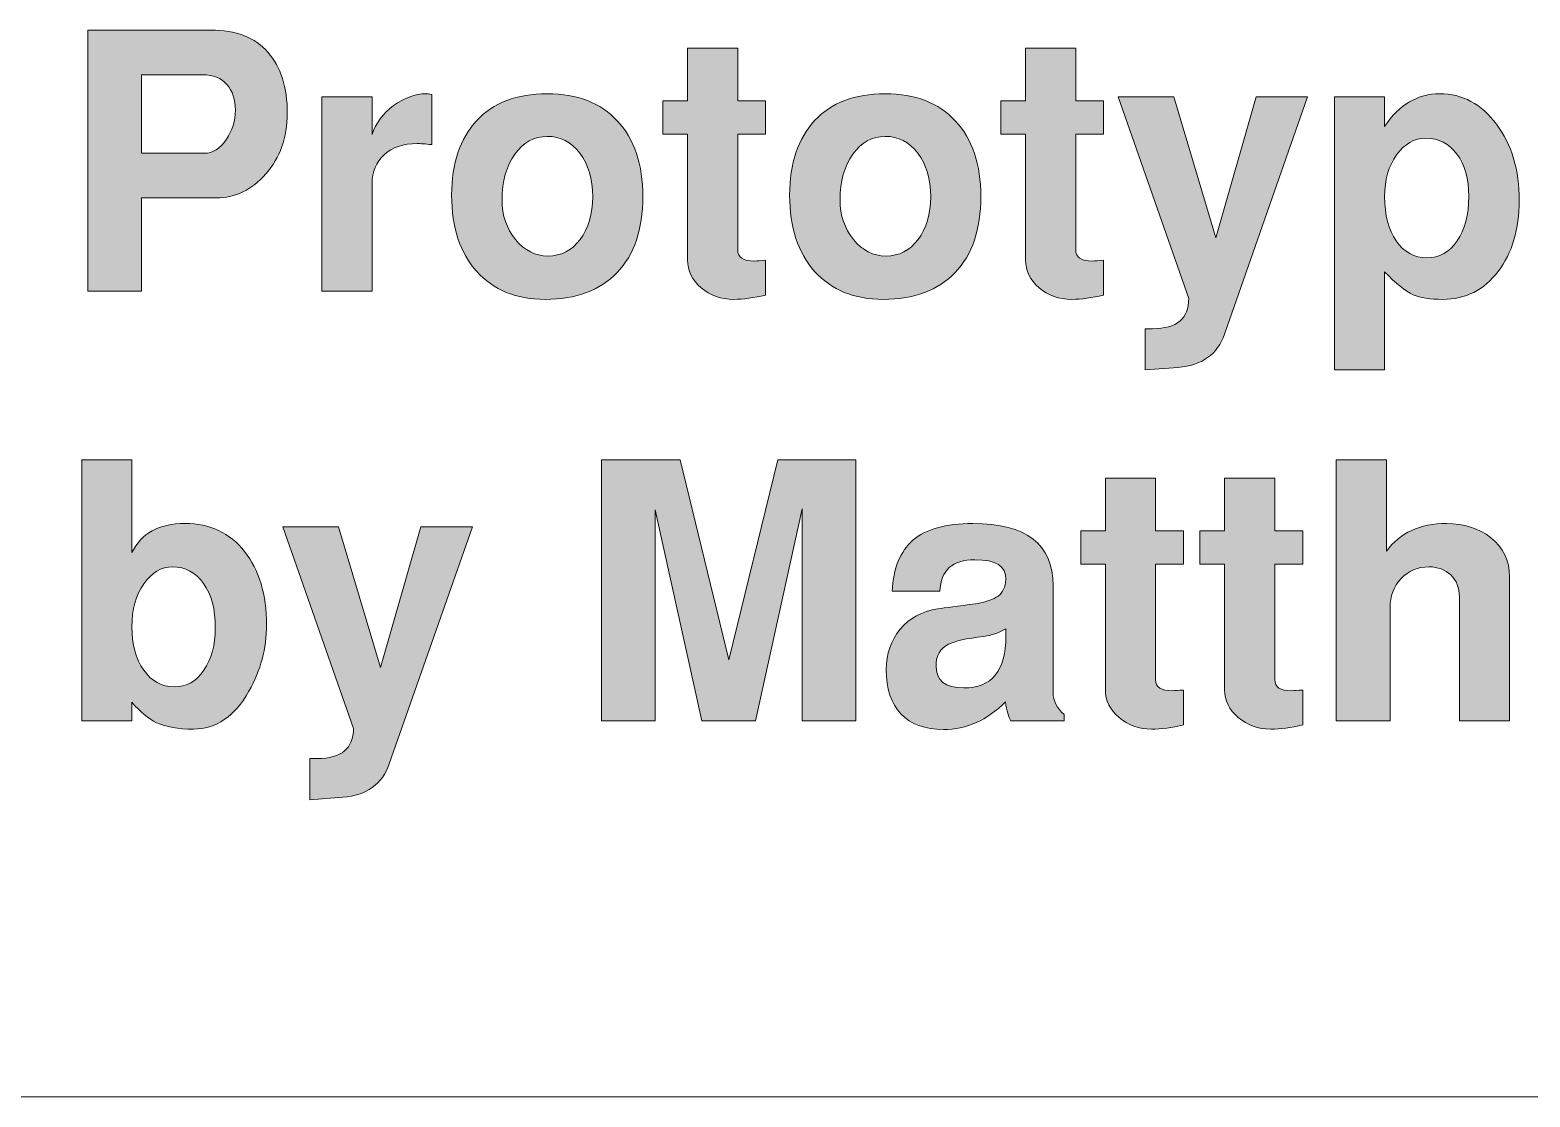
# Model space of a CAD drawing. Header units: inches. Extents: x 0.68 to 8.36, y -4.82 to -0.59.
# Drawn here: x 5.566 to 6.09, y -2.652 to -2.28 of the extents above; entities that cross this region are included whole.
import ezdxf

# ---------------------------------------------------------------- set-up
doc = ezdxf.new("R2010")
doc.units = ezdxf.units.IN
doc.header["$MEASUREMENT"] = 0
doc.layers.add('Layer 1', color=7, linetype='Continuous')

# ---------------------------------------------------------------- blocks, each defined once
blk = doc.blocks.new('block 10')
at = {"layer": 'Layer 1', "color": 7, "lineweight": 5, "true_color": 0xffffff}
blk.add_lwpolyline([(4.74561, -2.65206), (4.8202, -2.65206), (7.50071, -2.65206), (7.74561, -2.65209)], dxfattribs=at)
blk = doc.blocks.new('block 9')
at = {"layer": 'Layer 1'}
blk.add_blockref('block 10', (0, 0), dxfattribs=at)
blk = doc.blocks.new('block 37')
at = {"layer": 'Layer 1', "true_color": 0xed1f24}
h = blk.add_hatch(color=240, dxfattribs=at)
h.dxf.hatch_style = 2
edge = h.paths.add_edge_path()
edge.add_spline(control_points=[(5.65578, -2.30883), (5.65578, -2.31725), (5.65327, -2.32427), (5.64827, -2.3299), (5.64328, -2.33552), (5.63753, -2.33833), (5.63102, -2.33833), (5.63102, -2.33833), (5.6049, -2.33833), (5.6049, -2.33833), (5.6049, -2.33833), (5.6049, -2.37083), (5.6049, -2.37083), (5.6049, -2.37083), (5.58615, -2.37083), (5.58615, -2.37083), (5.58615, -2.37083), (5.58615, -2.2797), (5.58615, -2.2797), (5.58615, -2.2797), (5.62902, -2.2797), (5.62902, -2.2797), (5.63786, -2.2797), (5.64452, -2.28229), (5.64902, -2.28746), (5.65352, -2.29262), (5.65578, -2.29975), (5.65578, -2.30883)], knot_values=[0, 0, 0, 0, 1, 1, 1, 2, 2, 2, 3, 3, 3, 4, 4, 4, 5, 5, 5, 6, 6, 6, 7, 7, 7, 8, 8, 8, 9, 9, 9, 9], degree=3, periodic=1)
edge = h.paths.add_edge_path()
edge.add_spline(control_points=[(5.63765, -2.30771), (5.63765, -2.30396), (5.63665, -2.30096), (5.63465, -2.29871), (5.63265, -2.29645), (5.62986, -2.29533), (5.62627, -2.29533), (5.62627, -2.29533), (5.6049, -2.29533), (5.6049, -2.29533), (5.6049, -2.29533), (5.6049, -2.32271), (5.6049, -2.32271), (5.6049, -2.32271), (5.62677, -2.32271), (5.62677, -2.32271), (5.62977, -2.32271), (5.63236, -2.32108), (5.63452, -2.31783), (5.6366, -2.31483), (5.63765, -2.31146), (5.63765, -2.30771)], knot_values=[0, 0, 0, 0, 1, 1, 1, 2, 2, 2, 3, 3, 3, 4, 4, 4, 5, 5, 5, 6, 6, 6, 7, 7, 7, 7], degree=3, periodic=1)
h = blk.add_hatch(color=240, dxfattribs=at)
h.dxf.hatch_style = 2
edge = h.paths.add_edge_path()
edge.add_spline(control_points=[(5.82278, -2.37221), (5.81869, -2.3732), (5.81498, -2.3737), (5.81165, -2.3737), (5.80724, -2.3737), (5.80345, -2.37235), (5.80028, -2.36964), (5.79711, -2.36694), (5.79553, -2.3637), (5.79553, -2.35995), (5.79553, -2.35995), (5.79553, -2.31608), (5.79553, -2.31608), (5.79553, -2.31608), (5.7869, -2.31608), (5.7869, -2.31608), (5.7869, -2.31608), (5.7869, -2.30446), (5.7869, -2.30446), (5.7869, -2.30446), (5.79553, -2.30446), (5.79553, -2.30446), (5.79553, -2.30446), (5.79553, -2.28608), (5.79553, -2.28608), (5.79553, -2.28608), (5.81303, -2.28608), (5.81303, -2.28608), (5.81303, -2.28608), (5.81303, -2.30446), (5.81303, -2.30446), (5.81303, -2.30446), (5.82278, -2.30446), (5.82278, -2.30446), (5.82278, -2.30446), (5.82278, -2.31608), (5.82278, -2.31608), (5.82278, -2.31608), (5.81303, -2.31608), (5.81303, -2.31608), (5.81303, -2.31608), (5.81303, -2.35645), (5.81303, -2.35645), (5.81303, -2.35904), (5.81498, -2.36033), (5.8189, -2.36033), (5.81982, -2.36025), (5.82111, -2.36016), (5.82278, -2.36008), (5.82278, -2.36008), (5.82278, -2.37221), (5.82278, -2.37221)], knot_values=[0, 0, 0, 0, 1, 1, 1, 2, 2, 2, 3, 3, 3, 4, 4, 4, 5, 5, 5, 6, 6, 6, 7, 7, 7, 8, 8, 8, 9, 9, 9, 10, 10, 10, 11, 11, 11, 12, 12, 12, 13, 13, 13, 14, 14, 14, 15, 15, 15, 16, 16, 16, 17, 17, 17, 17], degree=3, periodic=1)
h = blk.add_hatch(color=240, dxfattribs=at)
h.dxf.hatch_style = 2
edge = h.paths.add_edge_path()
edge.add_spline(control_points=[(5.94078, -2.37221), (5.93669, -2.3732), (5.93298, -2.3737), (5.92965, -2.3737), (5.92524, -2.3737), (5.92145, -2.37235), (5.91828, -2.36964), (5.91511, -2.36694), (5.91353, -2.3637), (5.91353, -2.35995), (5.91353, -2.35995), (5.91353, -2.31608), (5.91353, -2.31608), (5.91353, -2.31608), (5.9049, -2.31608), (5.9049, -2.31608), (5.9049, -2.31608), (5.9049, -2.30446), (5.9049, -2.30446), (5.9049, -2.30446), (5.91353, -2.30446), (5.91353, -2.30446), (5.91353, -2.30446), (5.91353, -2.28608), (5.91353, -2.28608), (5.91353, -2.28608), (5.93103, -2.28608), (5.93103, -2.28608), (5.93103, -2.28608), (5.93103, -2.30446), (5.93103, -2.30446), (5.93103, -2.30446), (5.94078, -2.30446), (5.94078, -2.30446), (5.94078, -2.30446), (5.94078, -2.31608), (5.94078, -2.31608), (5.94078, -2.31608), (5.93103, -2.31608), (5.93103, -2.31608), (5.93103, -2.31608), (5.93103, -2.35645), (5.93103, -2.35645), (5.93103, -2.35904), (5.93298, -2.36033), (5.9369, -2.36033), (5.93782, -2.36025), (5.93911, -2.36016), (5.94078, -2.36008), (5.94078, -2.36008), (5.94078, -2.37221), (5.94078, -2.37221)], knot_values=[0, 0, 0, 0, 1, 1, 1, 2, 2, 2, 3, 3, 3, 4, 4, 4, 5, 5, 5, 6, 6, 6, 7, 7, 7, 8, 8, 8, 9, 9, 9, 10, 10, 10, 11, 11, 11, 12, 12, 12, 13, 13, 13, 14, 14, 14, 15, 15, 15, 16, 16, 16, 17, 17, 17, 17], degree=3, periodic=1)
h = blk.add_hatch(color=240, dxfattribs=at)
h.dxf.hatch_style = 2
edge = h.paths.add_edge_path()
edge.add_spline(control_points=[(5.70627, -2.3197), (5.70394, -2.31945), (5.70223, -2.31933), (5.70114, -2.31933), (5.69623, -2.31933), (5.69238, -2.32064), (5.68958, -2.32327), (5.68679, -2.32589), (5.6854, -2.3292), (5.6854, -2.3332), (5.6854, -2.3332), (5.6854, -2.37083), (5.6854, -2.37083), (5.6854, -2.37083), (5.66789, -2.37083), (5.66789, -2.37083), (5.66789, -2.37083), (5.66789, -2.30308), (5.66789, -2.30308), (5.66789, -2.30308), (5.6854, -2.30308), (5.6854, -2.30308), (5.6854, -2.30308), (5.6854, -2.3162), (5.6854, -2.3162), (5.68665, -2.3122), (5.68915, -2.30883), (5.6929, -2.30608), (5.69665, -2.30333), (5.7004, -2.30195), (5.70415, -2.30195), (5.70456, -2.30195), (5.70527, -2.30204), (5.70627, -2.30221), (5.70627, -2.30221), (5.70627, -2.3197), (5.70627, -2.3197)], knot_values=[0, 0, 0, 0, 1, 1, 1, 2, 2, 2, 3, 3, 3, 4, 4, 4, 5, 5, 5, 6, 6, 6, 7, 7, 7, 8, 8, 8, 9, 9, 9, 10, 10, 10, 11, 11, 11, 12, 12, 12, 12], degree=3, periodic=1)
h = blk.add_hatch(color=240, dxfattribs=at)
h.dxf.hatch_style = 2
edge = h.paths.add_edge_path()
edge.add_spline(control_points=[(5.7799, -2.33783), (5.7799, -2.34925), (5.77692, -2.35808), (5.77096, -2.36433), (5.765, -2.37058), (5.75661, -2.3737), (5.74577, -2.3737), (5.73568, -2.3737), (5.72773, -2.37046), (5.7219, -2.36395), (5.71606, -2.35746), (5.71315, -2.34858), (5.71315, -2.33733), (5.71315, -2.32625), (5.71606, -2.31758), (5.7219, -2.31133), (5.72773, -2.30508), (5.73593, -2.30195), (5.74652, -2.30195), (5.75702, -2.30195), (5.76521, -2.30512), (5.77108, -2.31146), (5.77696, -2.31779), (5.7799, -2.32658), (5.7799, -2.33783)], knot_values=[0, 0, 0, 0, 1, 1, 1, 2, 2, 2, 3, 3, 3, 4, 4, 4, 5, 5, 5, 6, 6, 6, 7, 7, 7, 8, 8, 8, 8], degree=3, periodic=1)
edge = h.paths.add_edge_path()
edge.add_spline(control_points=[(5.7624, -2.33789), (5.7624, -2.33166), (5.7609, -2.32659), (5.75789, -2.32269), (5.7549, -2.31878), (5.75111, -2.31683), (5.74652, -2.31683), (5.74194, -2.31683), (5.73817, -2.31891), (5.73521, -2.32306), (5.73225, -2.32722), (5.73077, -2.33253), (5.73077, -2.33901), (5.73077, -2.34441), (5.73233, -2.34903), (5.73546, -2.35284), (5.73859, -2.35667), (5.74235, -2.35858), (5.74677, -2.35858), (5.75136, -2.35858), (5.75511, -2.35665), (5.75802, -2.35278), (5.76094, -2.34892), (5.7624, -2.34396), (5.7624, -2.33789)], knot_values=[0, 0, 0, 0, 1, 1, 1, 2, 2, 2, 3, 3, 3, 4, 4, 4, 5, 5, 5, 6, 6, 6, 7, 7, 7, 8, 8, 8, 8], degree=3, periodic=1)
h = blk.add_hatch(color=240, dxfattribs=at)
h.dxf.hatch_style = 2
edge = h.paths.add_edge_path()
edge.add_spline(control_points=[(5.89791, -2.33783), (5.89791, -2.34925), (5.89492, -2.35808), (5.88897, -2.36433), (5.88301, -2.37058), (5.87461, -2.3737), (5.86378, -2.3737), (5.85369, -2.3737), (5.84574, -2.37046), (5.8399, -2.36395), (5.83407, -2.35746), (5.83116, -2.34858), (5.83116, -2.33733), (5.83116, -2.32625), (5.83407, -2.31758), (5.8399, -2.31133), (5.84574, -2.30508), (5.85394, -2.30195), (5.86453, -2.30195), (5.87503, -2.30195), (5.88322, -2.30512), (5.88909, -2.31146), (5.89497, -2.31779), (5.89791, -2.32658), (5.89791, -2.33783)], knot_values=[0, 0, 0, 0, 1, 1, 1, 2, 2, 2, 3, 3, 3, 4, 4, 4, 5, 5, 5, 6, 6, 6, 7, 7, 7, 8, 8, 8, 8], degree=3, periodic=1)
edge = h.paths.add_edge_path()
edge.add_spline(control_points=[(5.88041, -2.33789), (5.88041, -2.33166), (5.87891, -2.32659), (5.8759, -2.32269), (5.8729, -2.31878), (5.86911, -2.31683), (5.86453, -2.31683), (5.85994, -2.31683), (5.85617, -2.31891), (5.85322, -2.32306), (5.85026, -2.32722), (5.84878, -2.33253), (5.84878, -2.33901), (5.84878, -2.34441), (5.85034, -2.34903), (5.85347, -2.35284), (5.85659, -2.35667), (5.86036, -2.35858), (5.86478, -2.35858), (5.86936, -2.35858), (5.87311, -2.35665), (5.87603, -2.35278), (5.87895, -2.34892), (5.88041, -2.34396), (5.88041, -2.33789)], knot_values=[0, 0, 0, 0, 1, 1, 1, 2, 2, 2, 3, 3, 3, 4, 4, 4, 5, 5, 5, 6, 6, 6, 7, 7, 7, 8, 8, 8, 8], degree=3, periodic=1)
h = blk.add_hatch(color=240, dxfattribs=at)
h.dxf.hatch_style = 2
edge = h.paths.add_edge_path()
edge.add_spline(control_points=[(6.01203, -2.30308), (6.01203, -2.30308), (5.98303, -2.38583), (5.98303, -2.38583), (5.98053, -2.39291), (5.97511, -2.39679), (5.96678, -2.39745), (5.96678, -2.39745), (5.95528, -2.39833), (5.95528, -2.39833), (5.95528, -2.39833), (5.95528, -2.38395), (5.95528, -2.38395), (5.95528, -2.38395), (5.95791, -2.38395), (5.95791, -2.38395), (5.96632, -2.38395), (5.97053, -2.38045), (5.97053, -2.37345), (5.97053, -2.37345), (5.9459, -2.30308), (5.9459, -2.30308), (5.9459, -2.30308), (5.96528, -2.30308), (5.96528, -2.30308), (5.96528, -2.30308), (5.97991, -2.35221), (5.97991, -2.35221), (5.97991, -2.35221), (5.99403, -2.30308), (5.99403, -2.30308), (5.99403, -2.30308), (6.01203, -2.30308), (6.01203, -2.30308)], knot_values=[0, 0, 0, 0, 1, 1, 1, 2, 2, 2, 3, 3, 3, 4, 4, 4, 5, 5, 5, 6, 6, 6, 7, 7, 7, 8, 8, 8, 9, 9, 9, 10, 10, 10, 11, 11, 11, 11], degree=3, periodic=1)
h = blk.add_hatch(color=240, dxfattribs=at)
h.dxf.hatch_style = 2
edge = h.paths.add_edge_path()
edge.add_spline(control_points=[(6.0859, -2.33921), (6.0859, -2.3492), (6.08345, -2.35746), (6.07853, -2.36395), (6.07362, -2.37046), (6.06719, -2.3737), (6.05928, -2.3737), (6.05478, -2.3737), (6.05132, -2.37316), (6.0489, -2.37208), (6.04607, -2.37083), (6.04274, -2.36816), (6.03891, -2.36408), (6.03891, -2.36408), (6.03891, -2.39833), (6.03891, -2.39833), (6.03891, -2.39833), (6.0214, -2.39833), (6.0214, -2.39833), (6.0214, -2.39833), (6.0214, -2.30308), (6.0214, -2.30308), (6.0214, -2.30308), (6.03891, -2.30308), (6.03891, -2.30308), (6.03891, -2.30308), (6.03891, -2.31333), (6.03891, -2.31333), (6.04399, -2.30575), (6.0504, -2.30195), (6.05815, -2.30195), (6.06607, -2.30195), (6.07267, -2.30549), (6.07797, -2.31258), (6.08326, -2.31966), (6.0859, -2.32854), (6.0859, -2.33921)], knot_values=[0, 0, 0, 0, 1, 1, 1, 2, 2, 2, 3, 3, 3, 4, 4, 4, 5, 5, 5, 6, 6, 6, 7, 7, 7, 8, 8, 8, 9, 9, 9, 10, 10, 10, 11, 11, 11, 12, 12, 12, 12], degree=3, periodic=1)
edge = h.paths.add_edge_path()
edge.add_spline(control_points=[(6.06828, -2.33771), (6.06828, -2.33162), (6.06691, -2.32673), (6.06415, -2.32302), (6.06141, -2.31931), (6.05778, -2.31746), (6.05328, -2.31746), (6.04928, -2.31746), (6.04588, -2.31939), (6.04309, -2.32327), (6.0403, -2.32714), (6.03891, -2.332), (6.03891, -2.33783), (6.03891, -2.34425), (6.04026, -2.34941), (6.04297, -2.35333), (6.04567, -2.35725), (6.04924, -2.35921), (6.05366, -2.35921), (6.05798, -2.35921), (6.06151, -2.35725), (6.06422, -2.35333), (6.06692, -2.34941), (6.06828, -2.3442), (6.06828, -2.33771)], knot_values=[0, 0, 0, 0, 1, 1, 1, 2, 2, 2, 3, 3, 3, 4, 4, 4, 5, 5, 5, 6, 6, 6, 7, 7, 7, 8, 8, 8, 8], degree=3, periodic=1)
h = blk.add_hatch(color=240, dxfattribs=at)
h.dxf.hatch_style = 2
edge = h.paths.add_edge_path()
edge.add_spline(control_points=[(5.64853, -2.48733), (5.64853, -2.4955), (5.64648, -2.5032), (5.6424, -2.51045), (5.6374, -2.51929), (5.6309, -2.5237), (5.6229, -2.5237), (5.61773, -2.5237), (5.61348, -2.52295), (5.61015, -2.52145), (5.60723, -2.52003), (5.60436, -2.51766), (5.60152, -2.51433), (5.60152, -2.51433), (5.60152, -2.52083), (5.60152, -2.52083), (5.60152, -2.52083), (5.58403, -2.52083), (5.58403, -2.52083), (5.58403, -2.52083), (5.58403, -2.4297), (5.58403, -2.4297), (5.58403, -2.4297), (5.60152, -2.4297), (5.60152, -2.4297), (5.60152, -2.4297), (5.60152, -2.46208), (5.60152, -2.46208), (5.60477, -2.45533), (5.61094, -2.45195), (5.62002, -2.45195), (5.62877, -2.45195), (5.63571, -2.4552), (5.64084, -2.4617), (5.64596, -2.4682), (5.64853, -2.47675), (5.64853, -2.48733)], knot_values=[0, 0, 0, 0, 1, 1, 1, 2, 2, 2, 3, 3, 3, 4, 4, 4, 5, 5, 5, 6, 6, 6, 7, 7, 7, 8, 8, 8, 9, 9, 9, 10, 10, 10, 11, 11, 11, 12, 12, 12, 12], degree=3, periodic=1)
edge = h.paths.add_edge_path()
edge.add_spline(control_points=[(5.63065, -2.48833), (5.63065, -2.48191), (5.62928, -2.47677), (5.62654, -2.47289), (5.6238, -2.46901), (5.62019, -2.46707), (5.61571, -2.46707), (5.61181, -2.46707), (5.60847, -2.46906), (5.60569, -2.47302), (5.60291, -2.47698), (5.60152, -2.48195), (5.60152, -2.48795), (5.60152, -2.49412), (5.60289, -2.49916), (5.60563, -2.50308), (5.60837, -2.50699), (5.61193, -2.50895), (5.61633, -2.50895), (5.62056, -2.50895), (5.62401, -2.50701), (5.62667, -2.50314), (5.62932, -2.49926), (5.63065, -2.49432), (5.63065, -2.48833)], knot_values=[0, 0, 0, 0, 1, 1, 1, 2, 2, 2, 3, 3, 3, 4, 4, 4, 5, 5, 5, 6, 6, 6, 7, 7, 7, 8, 8, 8, 8], degree=3, periodic=1)
h = blk.add_hatch(color=240, dxfattribs=at)
h.dxf.hatch_style = 2
h.paths.add_polyline_path([(5.85428, -2.52083), (5.83553, -2.52083), (5.83553, -2.44682), (5.81928, -2.52083), (5.80053, -2.52083), (5.78427, -2.4472), (5.78427, -2.52083), (5.76553, -2.52083), (5.76553, -2.4297), (5.79296, -2.4297), (5.8099, -2.49946), (5.82701, -2.4297), (5.85428, -2.4297)])
h = blk.add_hatch(color=240, dxfattribs=at)
h.dxf.hatch_style = 2
edge = h.paths.add_edge_path()
edge.add_spline(control_points=[(6.08253, -2.52083), (6.08253, -2.52083), (6.06503, -2.52083), (6.06503, -2.52083), (6.06503, -2.52083), (6.06503, -2.4776), (6.06503, -2.4776), (6.06503, -2.47434), (6.06403, -2.47177), (6.06203, -2.4699), (6.06003, -2.46802), (6.05749, -2.46707), (6.0544, -2.46707), (6.05049, -2.46707), (6.04723, -2.46843), (6.04466, -2.47115), (6.04207, -2.47386), (6.04078, -2.47727), (6.04078, -2.48136), (6.04078, -2.48136), (6.04078, -2.52083), (6.04078, -2.52083), (6.04078, -2.52083), (6.02203, -2.52083), (6.02203, -2.52083), (6.02203, -2.52083), (6.02203, -2.4297), (6.02203, -2.4297), (6.02203, -2.4297), (6.03953, -2.4297), (6.03953, -2.4297), (6.03953, -2.4297), (6.03953, -2.46157), (6.03953, -2.46157), (6.04428, -2.45516), (6.05128, -2.45195), (6.06053, -2.45195), (6.06661, -2.45195), (6.07174, -2.45358), (6.07591, -2.45683), (6.08032, -2.46033), (6.08253, -2.46491), (6.08253, -2.47057), (6.08253, -2.47057), (6.08253, -2.52083), (6.08253, -2.52083)], knot_values=[0, 0, 0, 0, 1, 1, 1, 2, 2, 2, 3, 3, 3, 4, 4, 4, 5, 5, 5, 6, 6, 6, 7, 7, 7, 8, 8, 8, 9, 9, 9, 10, 10, 10, 11, 11, 11, 12, 12, 12, 13, 13, 13, 14, 14, 14, 15, 15, 15, 15], degree=3, periodic=1)
h = blk.add_hatch(color=240, dxfattribs=at)
h.dxf.hatch_style = 2
edge = h.paths.add_edge_path()
edge.add_spline(control_points=[(5.96866, -2.5222), (5.96457, -2.5232), (5.96086, -2.5237), (5.95753, -2.5237), (5.95312, -2.5237), (5.94933, -2.52235), (5.94616, -2.51964), (5.94299, -2.51693), (5.94141, -2.5137), (5.94141, -2.50995), (5.94141, -2.50995), (5.94141, -2.46608), (5.94141, -2.46608), (5.94141, -2.46608), (5.93278, -2.46608), (5.93278, -2.46608), (5.93278, -2.46608), (5.93278, -2.45445), (5.93278, -2.45445), (5.93278, -2.45445), (5.94141, -2.45445), (5.94141, -2.45445), (5.94141, -2.45445), (5.94141, -2.43608), (5.94141, -2.43608), (5.94141, -2.43608), (5.95891, -2.43608), (5.95891, -2.43608), (5.95891, -2.43608), (5.95891, -2.45445), (5.95891, -2.45445), (5.95891, -2.45445), (5.96866, -2.45445), (5.96866, -2.45445), (5.96866, -2.45445), (5.96866, -2.46608), (5.96866, -2.46608), (5.96866, -2.46608), (5.95891, -2.46608), (5.95891, -2.46608), (5.95891, -2.46608), (5.95891, -2.50645), (5.95891, -2.50645), (5.95891, -2.50903), (5.96086, -2.51033), (5.96478, -2.51033), (5.9657, -2.51025), (5.96699, -2.51016), (5.96866, -2.51008), (5.96866, -2.51008), (5.96866, -2.5222), (5.96866, -2.5222)], knot_values=[0, 0, 0, 0, 1, 1, 1, 2, 2, 2, 3, 3, 3, 4, 4, 4, 5, 5, 5, 6, 6, 6, 7, 7, 7, 8, 8, 8, 9, 9, 9, 10, 10, 10, 11, 11, 11, 12, 12, 12, 13, 13, 13, 14, 14, 14, 15, 15, 15, 16, 16, 16, 17, 17, 17, 17], degree=3, periodic=1)
h = blk.add_hatch(color=240, dxfattribs=at)
h.dxf.hatch_style = 2
edge = h.paths.add_edge_path()
edge.add_spline(control_points=[(6.01029, -2.5222), (6.0062, -2.5232), (6.00249, -2.5237), (5.99916, -2.5237), (5.99474, -2.5237), (5.99095, -2.52235), (5.98779, -2.51964), (5.98462, -2.51693), (5.98303, -2.5137), (5.98303, -2.50995), (5.98303, -2.50995), (5.98303, -2.46608), (5.98303, -2.46608), (5.98303, -2.46608), (5.97441, -2.46608), (5.97441, -2.46608), (5.97441, -2.46608), (5.97441, -2.45445), (5.97441, -2.45445), (5.97441, -2.45445), (5.98303, -2.45445), (5.98303, -2.45445), (5.98303, -2.45445), (5.98303, -2.43608), (5.98303, -2.43608), (5.98303, -2.43608), (6.00054, -2.43608), (6.00054, -2.43608), (6.00054, -2.43608), (6.00054, -2.45445), (6.00054, -2.45445), (6.00054, -2.45445), (6.01029, -2.45445), (6.01029, -2.45445), (6.01029, -2.45445), (6.01029, -2.46608), (6.01029, -2.46608), (6.01029, -2.46608), (6.00054, -2.46608), (6.00054, -2.46608), (6.00054, -2.46608), (6.00054, -2.50645), (6.00054, -2.50645), (6.00054, -2.50903), (6.00249, -2.51033), (6.00641, -2.51033), (6.00732, -2.51025), (6.00862, -2.51016), (6.01029, -2.51008), (6.01029, -2.51008), (6.01029, -2.5222), (6.01029, -2.5222)], knot_values=[0, 0, 0, 0, 1, 1, 1, 2, 2, 2, 3, 3, 3, 4, 4, 4, 5, 5, 5, 6, 6, 6, 7, 7, 7, 8, 8, 8, 9, 9, 9, 10, 10, 10, 11, 11, 11, 12, 12, 12, 13, 13, 13, 14, 14, 14, 15, 15, 15, 16, 16, 16, 17, 17, 17, 17], degree=3, periodic=1)
h = blk.add_hatch(color=240, dxfattribs=at)
h.dxf.hatch_style = 2
edge = h.paths.add_edge_path()
edge.add_spline(control_points=[(5.7204, -2.45308), (5.7204, -2.45308), (5.6914, -2.53583), (5.6914, -2.53583), (5.6889, -2.54291), (5.68348, -2.54679), (5.67515, -2.54745), (5.67515, -2.54745), (5.66365, -2.54833), (5.66365, -2.54833), (5.66365, -2.54833), (5.66365, -2.53395), (5.66365, -2.53395), (5.66365, -2.53395), (5.66627, -2.53395), (5.66627, -2.53395), (5.67469, -2.53395), (5.6789, -2.53045), (5.6789, -2.52345), (5.6789, -2.52345), (5.65427, -2.45308), (5.65427, -2.45308), (5.65427, -2.45308), (5.67365, -2.45308), (5.67365, -2.45308), (5.67365, -2.45308), (5.68827, -2.5022), (5.68827, -2.5022), (5.68827, -2.5022), (5.7024, -2.45308), (5.7024, -2.45308), (5.7024, -2.45308), (5.7204, -2.45308), (5.7204, -2.45308)], knot_values=[0, 0, 0, 0, 1, 1, 1, 2, 2, 2, 3, 3, 3, 4, 4, 4, 5, 5, 5, 6, 6, 6, 7, 7, 7, 8, 8, 8, 9, 9, 9, 10, 10, 10, 11, 11, 11, 11], degree=3, periodic=1)
h = blk.add_hatch(color=240, dxfattribs=at)
h.dxf.hatch_style = 2
edge = h.paths.add_edge_path()
edge.add_spline(control_points=[(5.92703, -2.52083), (5.92703, -2.52083), (5.90841, -2.52083), (5.90841, -2.52083), (5.90757, -2.5195), (5.90694, -2.51729), (5.90653, -2.5142), (5.90011, -2.52062), (5.8929, -2.52382), (5.8849, -2.52382), (5.8784, -2.52382), (5.87345, -2.52201), (5.87003, -2.51839), (5.86661, -2.51476), (5.8649, -2.50962), (5.8649, -2.50295), (5.8649, -2.49745), (5.86653, -2.49274), (5.86978, -2.48882), (5.87303, -2.48491), (5.8774, -2.48254), (5.8829, -2.4817), (5.88548, -2.48137), (5.88986, -2.48079), (5.89603, -2.47995), (5.89969, -2.47937), (5.90234, -2.47847), (5.90396, -2.47726), (5.90559, -2.47605), (5.90649, -2.47412), (5.90666, -2.47145), (5.9069, -2.46687), (5.90328, -2.46458), (5.89578, -2.46458), (5.88795, -2.46458), (5.8839, -2.46824), (5.88365, -2.47558), (5.88365, -2.47558), (5.86702, -2.47558), (5.86702, -2.47558), (5.86736, -2.46758), (5.86976, -2.46164), (5.87421, -2.45776), (5.87868, -2.45389), (5.88565, -2.45195), (5.89516, -2.45195), (5.91382, -2.45195), (5.92316, -2.45916), (5.92316, -2.47358), (5.92316, -2.47358), (5.92316, -2.51095), (5.92316, -2.51095), (5.92316, -2.51387), (5.92445, -2.51641), (5.92703, -2.51858), (5.92703, -2.51858), (5.92703, -2.52083), (5.92703, -2.52083)], knot_values=[0, 0, 0, 0, 1, 1, 1, 2, 2, 2, 3, 3, 3, 4, 4, 4, 5, 5, 5, 6, 6, 6, 7, 7, 7, 8, 8, 8, 9, 9, 9, 10, 10, 10, 11, 11, 11, 12, 12, 12, 13, 13, 13, 14, 14, 14, 15, 15, 15, 16, 16, 16, 17, 17, 17, 18, 18, 18, 19, 19, 19, 19], degree=3, periodic=1)
edge = h.paths.add_edge_path()
edge.add_spline(control_points=[(5.90666, -2.49133), (5.90666, -2.49133), (5.90666, -2.4887), (5.90666, -2.4887), (5.90414, -2.49012), (5.90158, -2.49099), (5.89899, -2.49133), (5.89288, -2.49208), (5.88877, -2.49299), (5.88668, -2.49408), (5.88374, -2.4955), (5.88228, -2.49799), (5.88228, -2.50157), (5.88228, -2.50675), (5.8855, -2.50932), (5.89195, -2.50932), (5.90175, -2.50932), (5.90666, -2.50333), (5.90666, -2.49133)], knot_values=[0, 0, 0, 0, 1, 1, 1, 2, 2, 2, 3, 3, 3, 4, 4, 4, 5, 5, 5, 6, 6, 6, 6], degree=3, periodic=1)
at = {"layer": 'Layer 1', "lineweight": 0}
blk.add_lwpolyline([(5.85428, -2.52083), (5.83553, -2.52083), (5.83553, -2.44682), (5.81928, -2.52083), (5.80053, -2.52083), (5.78427, -2.4472), (5.78427, -2.52083), (5.76553, -2.52083), (5.76553, -2.4297), (5.79296, -2.4297), (5.8099, -2.49946), (5.82701, -2.4297), (5.85428, -2.4297), (5.85428, -2.52083)], dxfattribs=at)
for points, knots in [([(5.65578, -2.30883), (5.65578, -2.31725), (5.65327, -2.32427), (5.64827, -2.3299), (5.64328, -2.33552), (5.63753, -2.33833), (5.63102, -2.33833), (5.63102, -2.33833), (5.6049, -2.33833), (5.6049, -2.33833), (5.6049, -2.33833), (5.6049, -2.37083), (5.6049, -2.37083), (5.6049, -2.37083), (5.58615, -2.37083), (5.58615, -2.37083), (5.58615, -2.37083), (5.58615, -2.2797), (5.58615, -2.2797), (5.58615, -2.2797), (5.62902, -2.2797), (5.62902, -2.2797), (5.63786, -2.2797), (5.64452, -2.28229), (5.64902, -2.28746), (5.65352, -2.29262), (5.65578, -2.29975), (5.65578, -2.30883)], [0, 0, 0, 0, 1, 1, 1, 2, 2, 2, 3, 3, 3, 4, 4, 4, 5, 5, 5, 6, 6, 6, 7, 7, 7, 8, 8, 8, 9, 9, 9, 9]), ([(5.82278, -2.37221), (5.81869, -2.3732), (5.81498, -2.3737), (5.81165, -2.3737), (5.80724, -2.3737), (5.80345, -2.37235), (5.80028, -2.36964), (5.79711, -2.36694), (5.79553, -2.3637), (5.79553, -2.35995), (5.79553, -2.35995), (5.79553, -2.31608), (5.79553, -2.31608), (5.79553, -2.31608), (5.7869, -2.31608), (5.7869, -2.31608), (5.7869, -2.31608), (5.7869, -2.30446), (5.7869, -2.30446), (5.7869, -2.30446), (5.79553, -2.30446), (5.79553, -2.30446), (5.79553, -2.30446), (5.79553, -2.28608), (5.79553, -2.28608), (5.79553, -2.28608), (5.81303, -2.28608), (5.81303, -2.28608), (5.81303, -2.28608), (5.81303, -2.30446), (5.81303, -2.30446), (5.81303, -2.30446), (5.82278, -2.30446), (5.82278, -2.30446), (5.82278, -2.30446), (5.82278, -2.31608), (5.82278, -2.31608), (5.82278, -2.31608), (5.81303, -2.31608), (5.81303, -2.31608), (5.81303, -2.31608), (5.81303, -2.35645), (5.81303, -2.35645), (5.81303, -2.35904), (5.81498, -2.36033), (5.8189, -2.36033), (5.81982, -2.36025), (5.82111, -2.36016), (5.82278, -2.36008), (5.82278, -2.36008), (5.82278, -2.37221), (5.82278, -2.37221)], [0, 0, 0, 0, 1, 1, 1, 2, 2, 2, 3, 3, 3, 4, 4, 4, 5, 5, 5, 6, 6, 6, 7, 7, 7, 8, 8, 8, 9, 9, 9, 10, 10, 10, 11, 11, 11, 12, 12, 12, 13, 13, 13, 14, 14, 14, 15, 15, 15, 16, 16, 16, 17, 17, 17, 17]), ([(5.94078, -2.37221), (5.93669, -2.3732), (5.93298, -2.3737), (5.92965, -2.3737), (5.92524, -2.3737), (5.92145, -2.37235), (5.91828, -2.36964), (5.91511, -2.36694), (5.91353, -2.3637), (5.91353, -2.35995), (5.91353, -2.35995), (5.91353, -2.31608), (5.91353, -2.31608), (5.91353, -2.31608), (5.9049, -2.31608), (5.9049, -2.31608), (5.9049, -2.31608), (5.9049, -2.30446), (5.9049, -2.30446), (5.9049, -2.30446), (5.91353, -2.30446), (5.91353, -2.30446), (5.91353, -2.30446), (5.91353, -2.28608), (5.91353, -2.28608), (5.91353, -2.28608), (5.93103, -2.28608), (5.93103, -2.28608), (5.93103, -2.28608), (5.93103, -2.30446), (5.93103, -2.30446), (5.93103, -2.30446), (5.94078, -2.30446), (5.94078, -2.30446), (5.94078, -2.30446), (5.94078, -2.31608), (5.94078, -2.31608), (5.94078, -2.31608), (5.93103, -2.31608), (5.93103, -2.31608), (5.93103, -2.31608), (5.93103, -2.35645), (5.93103, -2.35645), (5.93103, -2.35904), (5.93298, -2.36033), (5.9369, -2.36033), (5.93782, -2.36025), (5.93911, -2.36016), (5.94078, -2.36008), (5.94078, -2.36008), (5.94078, -2.37221), (5.94078, -2.37221)], [0, 0, 0, 0, 1, 1, 1, 2, 2, 2, 3, 3, 3, 4, 4, 4, 5, 5, 5, 6, 6, 6, 7, 7, 7, 8, 8, 8, 9, 9, 9, 10, 10, 10, 11, 11, 11, 12, 12, 12, 13, 13, 13, 14, 14, 14, 15, 15, 15, 16, 16, 16, 17, 17, 17, 17]), ([(5.63765, -2.30771), (5.63765, -2.30396), (5.63665, -2.30096), (5.63465, -2.29871), (5.63265, -2.29645), (5.62986, -2.29533), (5.62627, -2.29533), (5.62627, -2.29533), (5.6049, -2.29533), (5.6049, -2.29533), (5.6049, -2.29533), (5.6049, -2.32271), (5.6049, -2.32271), (5.6049, -2.32271), (5.62677, -2.32271), (5.62677, -2.32271), (5.62977, -2.32271), (5.63236, -2.32108), (5.63452, -2.31783), (5.6366, -2.31483), (5.63765, -2.31146), (5.63765, -2.30771)], [0, 0, 0, 0, 1, 1, 1, 2, 2, 2, 3, 3, 3, 4, 4, 4, 5, 5, 5, 6, 6, 6, 7, 7, 7, 7]), ([(5.70627, -2.3197), (5.70394, -2.31945), (5.70223, -2.31933), (5.70114, -2.31933), (5.69623, -2.31933), (5.69238, -2.32064), (5.68958, -2.32327), (5.68679, -2.32589), (5.6854, -2.3292), (5.6854, -2.3332), (5.6854, -2.3332), (5.6854, -2.37083), (5.6854, -2.37083), (5.6854, -2.37083), (5.66789, -2.37083), (5.66789, -2.37083), (5.66789, -2.37083), (5.66789, -2.30308), (5.66789, -2.30308), (5.66789, -2.30308), (5.6854, -2.30308), (5.6854, -2.30308), (5.6854, -2.30308), (5.6854, -2.3162), (5.6854, -2.3162), (5.68665, -2.3122), (5.68915, -2.30883), (5.6929, -2.30608), (5.69665, -2.30333), (5.7004, -2.30195), (5.70415, -2.30195), (5.70456, -2.30195), (5.70527, -2.30204), (5.70627, -2.30221), (5.70627, -2.30221), (5.70627, -2.3197), (5.70627, -2.3197)], [0, 0, 0, 0, 1, 1, 1, 2, 2, 2, 3, 3, 3, 4, 4, 4, 5, 5, 5, 6, 6, 6, 7, 7, 7, 8, 8, 8, 9, 9, 9, 10, 10, 10, 11, 11, 11, 12, 12, 12, 12]), ([(5.7799, -2.33783), (5.7799, -2.34925), (5.77692, -2.35808), (5.77096, -2.36433), (5.765, -2.37058), (5.75661, -2.3737), (5.74577, -2.3737), (5.73568, -2.3737), (5.72773, -2.37046), (5.7219, -2.36395), (5.71606, -2.35746), (5.71315, -2.34858), (5.71315, -2.33733), (5.71315, -2.32625), (5.71606, -2.31758), (5.7219, -2.31133), (5.72773, -2.30508), (5.73593, -2.30195), (5.74652, -2.30195), (5.75702, -2.30195), (5.76521, -2.30512), (5.77108, -2.31146), (5.77696, -2.31779), (5.7799, -2.32658), (5.7799, -2.33783)], [0, 0, 0, 0, 1, 1, 1, 2, 2, 2, 3, 3, 3, 4, 4, 4, 5, 5, 5, 6, 6, 6, 7, 7, 7, 8, 8, 8, 8]), ([(5.89791, -2.33783), (5.89791, -2.34925), (5.89492, -2.35808), (5.88897, -2.36433), (5.88301, -2.37058), (5.87461, -2.3737), (5.86378, -2.3737), (5.85369, -2.3737), (5.84574, -2.37046), (5.8399, -2.36395), (5.83407, -2.35746), (5.83116, -2.34858), (5.83116, -2.33733), (5.83116, -2.32625), (5.83407, -2.31758), (5.8399, -2.31133), (5.84574, -2.30508), (5.85394, -2.30195), (5.86453, -2.30195), (5.87503, -2.30195), (5.88322, -2.30512), (5.88909, -2.31146), (5.89497, -2.31779), (5.89791, -2.32658), (5.89791, -2.33783)], [0, 0, 0, 0, 1, 1, 1, 2, 2, 2, 3, 3, 3, 4, 4, 4, 5, 5, 5, 6, 6, 6, 7, 7, 7, 8, 8, 8, 8]), ([(6.01203, -2.30308), (6.01203, -2.30308), (5.98303, -2.38583), (5.98303, -2.38583), (5.98053, -2.39291), (5.97511, -2.39679), (5.96678, -2.39745), (5.96678, -2.39745), (5.95528, -2.39833), (5.95528, -2.39833), (5.95528, -2.39833), (5.95528, -2.38395), (5.95528, -2.38395), (5.95528, -2.38395), (5.95791, -2.38395), (5.95791, -2.38395), (5.96632, -2.38395), (5.97053, -2.38045), (5.97053, -2.37345), (5.97053, -2.37345), (5.9459, -2.30308), (5.9459, -2.30308), (5.9459, -2.30308), (5.96528, -2.30308), (5.96528, -2.30308), (5.96528, -2.30308), (5.97991, -2.35221), (5.97991, -2.35221), (5.97991, -2.35221), (5.99403, -2.30308), (5.99403, -2.30308), (5.99403, -2.30308), (6.01203, -2.30308), (6.01203, -2.30308)], [0, 0, 0, 0, 1, 1, 1, 2, 2, 2, 3, 3, 3, 4, 4, 4, 5, 5, 5, 6, 6, 6, 7, 7, 7, 8, 8, 8, 9, 9, 9, 10, 10, 10, 11, 11, 11, 11]), ([(6.0859, -2.33921), (6.0859, -2.3492), (6.08345, -2.35746), (6.07853, -2.36395), (6.07362, -2.37046), (6.06719, -2.3737), (6.05928, -2.3737), (6.05478, -2.3737), (6.05132, -2.37316), (6.0489, -2.37208), (6.04607, -2.37083), (6.04274, -2.36816), (6.03891, -2.36408), (6.03891, -2.36408), (6.03891, -2.39833), (6.03891, -2.39833), (6.03891, -2.39833), (6.0214, -2.39833), (6.0214, -2.39833), (6.0214, -2.39833), (6.0214, -2.30308), (6.0214, -2.30308), (6.0214, -2.30308), (6.03891, -2.30308), (6.03891, -2.30308), (6.03891, -2.30308), (6.03891, -2.31333), (6.03891, -2.31333), (6.04399, -2.30575), (6.0504, -2.30195), (6.05815, -2.30195), (6.06607, -2.30195), (6.07267, -2.30549), (6.07797, -2.31258), (6.08326, -2.31966), (6.0859, -2.32854), (6.0859, -2.33921)], [0, 0, 0, 0, 1, 1, 1, 2, 2, 2, 3, 3, 3, 4, 4, 4, 5, 5, 5, 6, 6, 6, 7, 7, 7, 8, 8, 8, 9, 9, 9, 10, 10, 10, 11, 11, 11, 12, 12, 12, 12]), ([(5.7624, -2.33789), (5.7624, -2.33166), (5.7609, -2.32659), (5.75789, -2.32269), (5.7549, -2.31878), (5.75111, -2.31683), (5.74652, -2.31683), (5.74194, -2.31683), (5.73817, -2.31891), (5.73521, -2.32306), (5.73225, -2.32722), (5.73077, -2.33253), (5.73077, -2.33901), (5.73077, -2.34441), (5.73233, -2.34903), (5.73546, -2.35284), (5.73859, -2.35667), (5.74235, -2.35858), (5.74677, -2.35858), (5.75136, -2.35858), (5.75511, -2.35665), (5.75802, -2.35278), (5.76094, -2.34892), (5.7624, -2.34396), (5.7624, -2.33789)], [0, 0, 0, 0, 1, 1, 1, 2, 2, 2, 3, 3, 3, 4, 4, 4, 5, 5, 5, 6, 6, 6, 7, 7, 7, 8, 8, 8, 8]), ([(5.88041, -2.33789), (5.88041, -2.33166), (5.87891, -2.32659), (5.8759, -2.32269), (5.8729, -2.31878), (5.86911, -2.31683), (5.86453, -2.31683), (5.85994, -2.31683), (5.85617, -2.31891), (5.85322, -2.32306), (5.85026, -2.32722), (5.84878, -2.33253), (5.84878, -2.33901), (5.84878, -2.34441), (5.85034, -2.34903), (5.85347, -2.35284), (5.85659, -2.35667), (5.86036, -2.35858), (5.86478, -2.35858), (5.86936, -2.35858), (5.87311, -2.35665), (5.87603, -2.35278), (5.87895, -2.34892), (5.88041, -2.34396), (5.88041, -2.33789)], [0, 0, 0, 0, 1, 1, 1, 2, 2, 2, 3, 3, 3, 4, 4, 4, 5, 5, 5, 6, 6, 6, 7, 7, 7, 8, 8, 8, 8]), ([(6.06828, -2.33771), (6.06828, -2.33162), (6.06691, -2.32673), (6.06415, -2.32302), (6.06141, -2.31931), (6.05778, -2.31746), (6.05328, -2.31746), (6.04928, -2.31746), (6.04588, -2.31939), (6.04309, -2.32327), (6.0403, -2.32714), (6.03891, -2.332), (6.03891, -2.33783), (6.03891, -2.34425), (6.04026, -2.34941), (6.04297, -2.35333), (6.04567, -2.35725), (6.04924, -2.35921), (6.05366, -2.35921), (6.05798, -2.35921), (6.06151, -2.35725), (6.06422, -2.35333), (6.06692, -2.34941), (6.06828, -2.3442), (6.06828, -2.33771)], [0, 0, 0, 0, 1, 1, 1, 2, 2, 2, 3, 3, 3, 4, 4, 4, 5, 5, 5, 6, 6, 6, 7, 7, 7, 8, 8, 8, 8]), ([(5.64853, -2.48733), (5.64853, -2.4955), (5.64648, -2.5032), (5.6424, -2.51045), (5.6374, -2.51929), (5.6309, -2.5237), (5.6229, -2.5237), (5.61773, -2.5237), (5.61348, -2.52295), (5.61015, -2.52145), (5.60723, -2.52003), (5.60436, -2.51766), (5.60152, -2.51433), (5.60152, -2.51433), (5.60152, -2.52083), (5.60152, -2.52083), (5.60152, -2.52083), (5.58403, -2.52083), (5.58403, -2.52083), (5.58403, -2.52083), (5.58403, -2.4297), (5.58403, -2.4297), (5.58403, -2.4297), (5.60152, -2.4297), (5.60152, -2.4297), (5.60152, -2.4297), (5.60152, -2.46208), (5.60152, -2.46208), (5.60477, -2.45533), (5.61094, -2.45195), (5.62002, -2.45195), (5.62877, -2.45195), (5.63571, -2.4552), (5.64084, -2.4617), (5.64596, -2.4682), (5.64853, -2.47675), (5.64853, -2.48733)], [0, 0, 0, 0, 1, 1, 1, 2, 2, 2, 3, 3, 3, 4, 4, 4, 5, 5, 5, 6, 6, 6, 7, 7, 7, 8, 8, 8, 9, 9, 9, 10, 10, 10, 11, 11, 11, 12, 12, 12, 12]), ([(6.08253, -2.52083), (6.08253, -2.52083), (6.06503, -2.52083), (6.06503, -2.52083), (6.06503, -2.52083), (6.06503, -2.4776), (6.06503, -2.4776), (6.06503, -2.47434), (6.06403, -2.47177), (6.06203, -2.4699), (6.06003, -2.46802), (6.05749, -2.46707), (6.0544, -2.46707), (6.05049, -2.46707), (6.04723, -2.46843), (6.04466, -2.47115), (6.04207, -2.47386), (6.04078, -2.47727), (6.04078, -2.48136), (6.04078, -2.48136), (6.04078, -2.52083), (6.04078, -2.52083), (6.04078, -2.52083), (6.02203, -2.52083), (6.02203, -2.52083), (6.02203, -2.52083), (6.02203, -2.4297), (6.02203, -2.4297), (6.02203, -2.4297), (6.03953, -2.4297), (6.03953, -2.4297), (6.03953, -2.4297), (6.03953, -2.46157), (6.03953, -2.46157), (6.04428, -2.45516), (6.05128, -2.45195), (6.06053, -2.45195), (6.06661, -2.45195), (6.07174, -2.45358), (6.07591, -2.45683), (6.08032, -2.46033), (6.08253, -2.46491), (6.08253, -2.47057), (6.08253, -2.47057), (6.08253, -2.52083), (6.08253, -2.52083)], [0, 0, 0, 0, 1, 1, 1, 2, 2, 2, 3, 3, 3, 4, 4, 4, 5, 5, 5, 6, 6, 6, 7, 7, 7, 8, 8, 8, 9, 9, 9, 10, 10, 10, 11, 11, 11, 12, 12, 12, 13, 13, 13, 14, 14, 14, 15, 15, 15, 15]), ([(5.96866, -2.5222), (5.96457, -2.5232), (5.96086, -2.5237), (5.95753, -2.5237), (5.95312, -2.5237), (5.94933, -2.52235), (5.94616, -2.51964), (5.94299, -2.51693), (5.94141, -2.5137), (5.94141, -2.50995), (5.94141, -2.50995), (5.94141, -2.46608), (5.94141, -2.46608), (5.94141, -2.46608), (5.93278, -2.46608), (5.93278, -2.46608), (5.93278, -2.46608), (5.93278, -2.45445), (5.93278, -2.45445), (5.93278, -2.45445), (5.94141, -2.45445), (5.94141, -2.45445), (5.94141, -2.45445), (5.94141, -2.43608), (5.94141, -2.43608), (5.94141, -2.43608), (5.95891, -2.43608), (5.95891, -2.43608), (5.95891, -2.43608), (5.95891, -2.45445), (5.95891, -2.45445), (5.95891, -2.45445), (5.96866, -2.45445), (5.96866, -2.45445), (5.96866, -2.45445), (5.96866, -2.46608), (5.96866, -2.46608), (5.96866, -2.46608), (5.95891, -2.46608), (5.95891, -2.46608), (5.95891, -2.46608), (5.95891, -2.50645), (5.95891, -2.50645), (5.95891, -2.50903), (5.96086, -2.51033), (5.96478, -2.51033), (5.9657, -2.51025), (5.96699, -2.51016), (5.96866, -2.51008), (5.96866, -2.51008), (5.96866, -2.5222), (5.96866, -2.5222)], [0, 0, 0, 0, 1, 1, 1, 2, 2, 2, 3, 3, 3, 4, 4, 4, 5, 5, 5, 6, 6, 6, 7, 7, 7, 8, 8, 8, 9, 9, 9, 10, 10, 10, 11, 11, 11, 12, 12, 12, 13, 13, 13, 14, 14, 14, 15, 15, 15, 16, 16, 16, 17, 17, 17, 17]), ([(6.01029, -2.5222), (6.0062, -2.5232), (6.00249, -2.5237), (5.99916, -2.5237), (5.99474, -2.5237), (5.99095, -2.52235), (5.98779, -2.51964), (5.98462, -2.51693), (5.98303, -2.5137), (5.98303, -2.50995), (5.98303, -2.50995), (5.98303, -2.46608), (5.98303, -2.46608), (5.98303, -2.46608), (5.97441, -2.46608), (5.97441, -2.46608), (5.97441, -2.46608), (5.97441, -2.45445), (5.97441, -2.45445), (5.97441, -2.45445), (5.98303, -2.45445), (5.98303, -2.45445), (5.98303, -2.45445), (5.98303, -2.43608), (5.98303, -2.43608), (5.98303, -2.43608), (6.00054, -2.43608), (6.00054, -2.43608), (6.00054, -2.43608), (6.00054, -2.45445), (6.00054, -2.45445), (6.00054, -2.45445), (6.01029, -2.45445), (6.01029, -2.45445), (6.01029, -2.45445), (6.01029, -2.46608), (6.01029, -2.46608), (6.01029, -2.46608), (6.00054, -2.46608), (6.00054, -2.46608), (6.00054, -2.46608), (6.00054, -2.50645), (6.00054, -2.50645), (6.00054, -2.50903), (6.00249, -2.51033), (6.00641, -2.51033), (6.00732, -2.51025), (6.00862, -2.51016), (6.01029, -2.51008), (6.01029, -2.51008), (6.01029, -2.5222), (6.01029, -2.5222)], [0, 0, 0, 0, 1, 1, 1, 2, 2, 2, 3, 3, 3, 4, 4, 4, 5, 5, 5, 6, 6, 6, 7, 7, 7, 8, 8, 8, 9, 9, 9, 10, 10, 10, 11, 11, 11, 12, 12, 12, 13, 13, 13, 14, 14, 14, 15, 15, 15, 16, 16, 16, 17, 17, 17, 17]), ([(5.7204, -2.45308), (5.7204, -2.45308), (5.6914, -2.53583), (5.6914, -2.53583), (5.6889, -2.54291), (5.68348, -2.54679), (5.67515, -2.54745), (5.67515, -2.54745), (5.66365, -2.54833), (5.66365, -2.54833), (5.66365, -2.54833), (5.66365, -2.53395), (5.66365, -2.53395), (5.66365, -2.53395), (5.66627, -2.53395), (5.66627, -2.53395), (5.67469, -2.53395), (5.6789, -2.53045), (5.6789, -2.52345), (5.6789, -2.52345), (5.65427, -2.45308), (5.65427, -2.45308), (5.65427, -2.45308), (5.67365, -2.45308), (5.67365, -2.45308), (5.67365, -2.45308), (5.68827, -2.5022), (5.68827, -2.5022), (5.68827, -2.5022), (5.7024, -2.45308), (5.7024, -2.45308), (5.7024, -2.45308), (5.7204, -2.45308), (5.7204, -2.45308)], [0, 0, 0, 0, 1, 1, 1, 2, 2, 2, 3, 3, 3, 4, 4, 4, 5, 5, 5, 6, 6, 6, 7, 7, 7, 8, 8, 8, 9, 9, 9, 10, 10, 10, 11, 11, 11, 11]), ([(5.92703, -2.52083), (5.92703, -2.52083), (5.90841, -2.52083), (5.90841, -2.52083), (5.90757, -2.5195), (5.90694, -2.51729), (5.90653, -2.5142), (5.90011, -2.52062), (5.8929, -2.52382), (5.8849, -2.52382), (5.8784, -2.52382), (5.87345, -2.52201), (5.87003, -2.51839), (5.86661, -2.51476), (5.8649, -2.50962), (5.8649, -2.50295), (5.8649, -2.49745), (5.86653, -2.49274), (5.86978, -2.48882), (5.87303, -2.48491), (5.8774, -2.48254), (5.8829, -2.4817), (5.88548, -2.48137), (5.88986, -2.48079), (5.89603, -2.47995), (5.89969, -2.47937), (5.90234, -2.47847), (5.90396, -2.47726), (5.90559, -2.47605), (5.90649, -2.47412), (5.90666, -2.47145), (5.9069, -2.46687), (5.90328, -2.46458), (5.89578, -2.46458), (5.88795, -2.46458), (5.8839, -2.46824), (5.88365, -2.47558), (5.88365, -2.47558), (5.86702, -2.47558), (5.86702, -2.47558), (5.86736, -2.46758), (5.86976, -2.46164), (5.87421, -2.45776), (5.87868, -2.45389), (5.88565, -2.45195), (5.89516, -2.45195), (5.91382, -2.45195), (5.92316, -2.45916), (5.92316, -2.47358), (5.92316, -2.47358), (5.92316, -2.51095), (5.92316, -2.51095), (5.92316, -2.51387), (5.92445, -2.51641), (5.92703, -2.51858), (5.92703, -2.51858), (5.92703, -2.52083), (5.92703, -2.52083)], [0, 0, 0, 0, 1, 1, 1, 2, 2, 2, 3, 3, 3, 4, 4, 4, 5, 5, 5, 6, 6, 6, 7, 7, 7, 8, 8, 8, 9, 9, 9, 10, 10, 10, 11, 11, 11, 12, 12, 12, 13, 13, 13, 14, 14, 14, 15, 15, 15, 16, 16, 16, 17, 17, 17, 18, 18, 18, 19, 19, 19, 19]), ([(5.63065, -2.48833), (5.63065, -2.48191), (5.62928, -2.47677), (5.62654, -2.47289), (5.6238, -2.46901), (5.62019, -2.46707), (5.61571, -2.46707), (5.61181, -2.46707), (5.60847, -2.46906), (5.60569, -2.47302), (5.60291, -2.47698), (5.60152, -2.48195), (5.60152, -2.48795), (5.60152, -2.49412), (5.60289, -2.49916), (5.60563, -2.50308), (5.60837, -2.50699), (5.61193, -2.50895), (5.61633, -2.50895), (5.62056, -2.50895), (5.62401, -2.50701), (5.62667, -2.50314), (5.62932, -2.49926), (5.63065, -2.49432), (5.63065, -2.48833)], [0, 0, 0, 0, 1, 1, 1, 2, 2, 2, 3, 3, 3, 4, 4, 4, 5, 5, 5, 6, 6, 6, 7, 7, 7, 8, 8, 8, 8]), ([(5.90666, -2.49133), (5.90666, -2.49133), (5.90666, -2.4887), (5.90666, -2.4887), (5.90414, -2.49012), (5.90158, -2.49099), (5.89899, -2.49133), (5.89288, -2.49208), (5.88877, -2.49299), (5.88668, -2.49408), (5.88374, -2.4955), (5.88228, -2.49799), (5.88228, -2.50157), (5.88228, -2.50675), (5.8855, -2.50932), (5.89195, -2.50932), (5.90175, -2.50932), (5.90666, -2.50333), (5.90666, -2.49133)], [0, 0, 0, 0, 1, 1, 1, 2, 2, 2, 3, 3, 3, 4, 4, 4, 5, 5, 5, 6, 6, 6, 6])]:
    blk.add_open_spline(points, degree=3, knots=knots, dxfattribs=at)
blk = doc.blocks.new('block 36')
at = {"layer": 'Layer 1'}
blk.add_blockref('block 37', (0, 0), dxfattribs=at)
blk = doc.blocks.new('block 34')
at = {"layer": 'Layer 1'}
blk.add_blockref('block 36', (0, 0), dxfattribs=at)

msp = doc.modelspace()

# ---------------------------------------------------------------- block references
at = {"layer": 'Layer 1'}
for name in ['block 9', 'block 34']:
    msp.add_blockref(name, (0, 0), dxfattribs=at)

doc.saveas('drawing.dxf')
